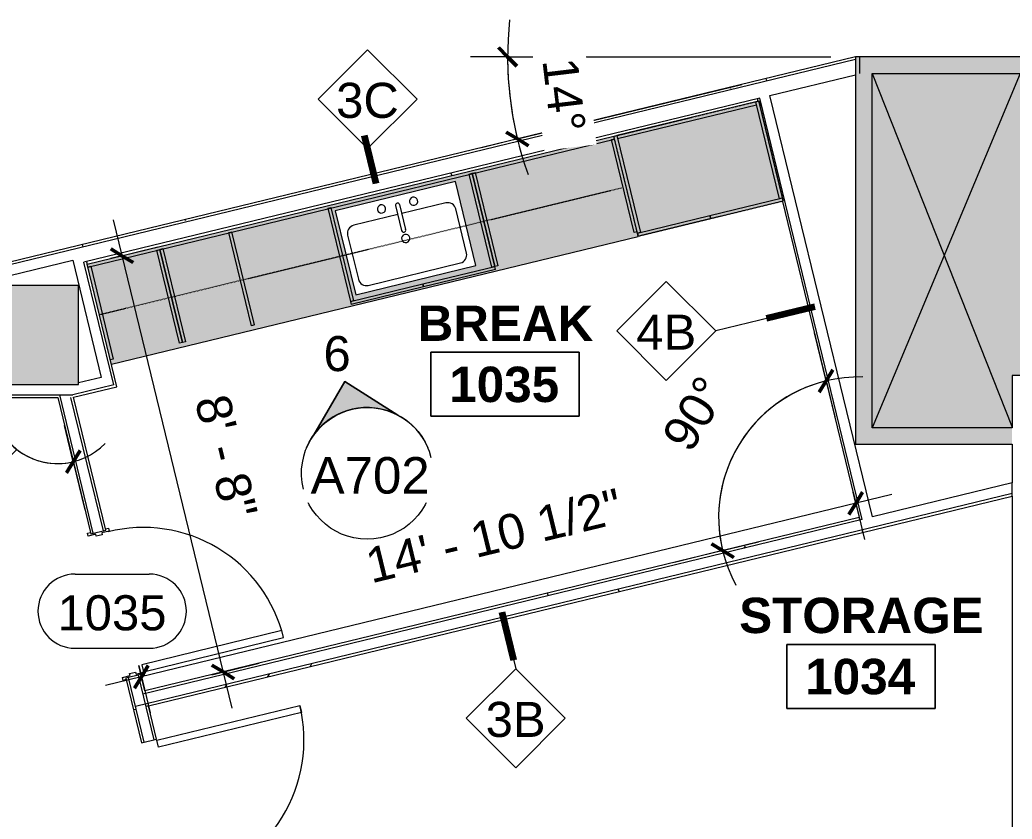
# Model space of a CAD drawing. Header units: inches. Extents: x 920 to 3811, y -644 to 2589.
# Drawn here: x 2504.2 to 2745, y 1663.5 to 1857.4 of the extents above; entities that cross this region are included whole.
import ezdxf

# ---------------------------------------------------------------- set-up
doc = ezdxf.new("R2010")
doc.units = ezdxf.units.IN
doc.header["$MEASUREMENT"] = 0
doc.linetypes.add('Dash', pattern=[0.25, 0.125, -0.125])
doc.linetypes.add('Dash 1_8_', pattern=[0.25, 0.125, -0.125])
for name, color, linetype, lineweight in [('A-ANNO-DIMS', 211, 'Continuous', 9), ('A-ANNO-DIMS-96', 211, 'Continuous', 9), ('A-AREA-IDEN', 2, 'Continuous', 9), ('A-DETL', 90, 'Continuous', 9), ('A-DETL-GENF', 92, 'Continuous', 9), ('A-DOOR', 31, 'Continuous', 13), ('A-DOOR-IDEN', 31, 'Continuous', 9), ('A-WALL', 113, 'Continuous', 13), ('A-WALL-IDEN', 211, 'Continuous', 9), ('A-WALL-PATT', 111, 'Continuous', 13), ('G-ANNO-SYMB', 111, 'Continuous', 9), ('I-WALL', 2, 'Continuous', 13), ('P-SANR-FIXT', 6, 'Continuous', 9), ('Q-CASE', 31, 'Continuous', 9), ('Q-CASE-HDLN', 31, 'Dash', 9), ('S-COLS', 52, 'Continuous', 13)]:
    doc.layers.add(name, color=color, linetype=linetype, lineweight=lineweight)
doc.styles.add('Arial', font='arial.ttf', dxfattribs={"height": 8.851796})
doc.styles.add('Swis721 Lt BT', font='swissl.ttf', dxfattribs={"height": 8.514638})
doc.styles.add('Swis721 Lt BT_B', font='', dxfattribs={"height": 8.583975})
doc.styles.get('Swis721 Lt BT_B').set_extended_font_data('Swis721 Lt BT', bold=True)
doc.dimstyles.new('OTJ_-_3_32__Linear__1_2__Tolerance', dxfattribs={"dimscale": 12, "dimtxt": 9, "dimasz": 0.375, "dimexe": 0.75, "dimexo": 0.5, "dimgap": 0.5, "dimtad": 1, "dimdec": 1, "dimrnd": 0.5, "dimzin": 3, "dimdsep": 46, "dimlunit": 4, "dimtxsty": 'Swis721 Lt BT', "dimblk1": 'OBLIQUE', "dimblk2": 'OBLIQUE', "dimsah": 1, "dimcen": 0.09, "dimdle": 0.75, "dimazin": 0, "dimtfac": 1, "dimtdec": 4, "dimtix": 1, "dimtmove": 0, "dimatfit": 3, "dimfxl": 1, "dimtvp": 1, "dimfrac": 2, "dimtolj": 1, "dimtzin": 0, "dimarcsym": 2})
doc.dimstyles.new('OTJ_-_Angular_-_3_32__Nearest_Whole_Degree_Tolerance_5', dxfattribs={"dimscale": 12, "dimtxt": 9, "dimasz": 0.375, "dimexe": 0.75, "dimexo": 0.5, "dimgap": 0.5, "dimtad": 1, "dimdec": 1, "dimrnd": 0.5, "dimzin": 3, "dimdsep": 46, "dimlunit": 4, "dimtxsty": 'Swis721 Lt BT', "dimblk1": 'OBLIQUE', "dimblk2": 'OBLIQUE', "dimsah": 1, "dimcen": 0.09, "dimdle": 0.75, "dimadec": 0, "dimazin": 2, "dimtfac": 1, "dimtdec": 4, "dimtix": 1, "dimtmove": 0, "dimatfit": 3, "dimfxl": 1, "dimtvp": 1, "dimtfill": 1, "dimfrac": 2, "dimtolj": 1, "dimtzin": 0, "dimarcsym": 2})
doc.dimstyles.new('OTJ_-_Angular_-_3_32__Nearest_Whole_Degree_Tolerance_6', dxfattribs={"dimscale": 12, "dimtxt": 9, "dimasz": 0.375, "dimexe": 0.75, "dimexo": 0.5, "dimgap": 0.5, "dimtad": 1, "dimdec": 1, "dimrnd": 0.5, "dimzin": 3, "dimdsep": 46, "dimlunit": 4, "dimtxsty": 'Swis721 Lt BT', "dimblk1": 'OBLIQUE', "dimblk2": 'OBLIQUE', "dimsah": 1, "dimcen": 0.09, "dimdle": 0.75, "dimadec": 0, "dimazin": 2, "dimtfac": 1, "dimtdec": 4, "dimtix": 1, "dimtmove": 0, "dimatfit": 3, "dimfxl": 1, "dimtvp": 1, "dimtfill": 1, "dimfrac": 2, "dimtolj": 1, "dimtzin": 0, "dimarcsym": 2})
doc.dimstyles.new('OTJ_-_Angular_-_3_32__Nearest_Whole_Degree_Tolerance_7', dxfattribs={"dimscale": 12, "dimtxt": 9, "dimasz": 0.375, "dimexe": 0.75, "dimexo": 0.5, "dimgap": 0.5, "dimtad": 1, "dimdec": 1, "dimrnd": 0.5, "dimzin": 3, "dimdsep": 46, "dimlunit": 4, "dimtxsty": 'Swis721 Lt BT', "dimblk1": 'OBLIQUE', "dimblk2": 'OBLIQUE', "dimsah": 1, "dimcen": 0.09, "dimdle": 0.75, "dimadec": 0, "dimazin": 2, "dimtfac": 1, "dimtdec": 4, "dimtix": 1, "dimtmove": 1, "dimatfit": 3, "dimfxl": 1, "dimtvp": 1, "dimtfill": 1, "dimfrac": 2, "dimtolj": 1, "dimtzin": 0, "dimarcsym": 2})
pattern_1 = [(0, (-2544.007, 0), (30.72, 7.68), [1.267, -21.773, 1.267, -21.773, -122.88]), (0, (-2544.007, 0), (30.72, 7.68), [-46.08, 1.267, -44.813, 1.267, -21.773, -53.76]), (0, (-2544.007, 0), (30.72, 7.68), [-115.2, 1.267, -14.093, 1.267, -37.133]), (120, (-2532.487, 3.84), (-22.011075, 22.7643), [1.267, -21.773, 1.267, -21.773, -122.88]), (120, (-2532.487, 3.84), (-22.011075, 22.7643), [-46.08, 1.267, -44.813, 1.267, -21.773, -53.76]), (120, (-2532.487, 3.84), (-22.011075, 22.7643), [-115.2, 1.267, -14.093, 1.267, -37.133]), (240, (-2528.647, 19.2), (-8.708925, -30.4443), [1.267, -21.773, 1.267, -21.773, -122.88]), (240, (-2528.647, 19.2), (-8.708925, -30.4443), [-46.08, 1.267, -44.813, 1.267, -21.773, -53.76]), (240, (-2528.647, 19.2), (-8.708925, -30.4443), [-115.2, 1.267, -14.093, 1.267, -37.133])]

# ---------------------------------------------------------------- blocks, each defined once
blk = doc.blocks.new('Concrete-Rectangular-Column - 24 X 24-4431928-ELEVATION 10 -')
at = {"layer": 'S-COLS'}
blk.add_hatch(color=10, dxfattribs=at).paths.add_polyline_path([(-12, -12), (12, -12), (12, 12), (-12, 12)], flags=0)
at = {"layer": 'S-COLS', "color": 8, "lineweight": 20}
for p, q in [((12, 12), (-12, 12)), ((-12, 12), (-12, -12)), ((12, -12), (12, 12)), ((-12, -12), (12, -12))]:
    blk.add_line(p, q, dxfattribs=at)
blk = doc.blocks.new('Single Flush_No Glass - 3_-0_x8_-0_-4278853-ELEVATION 10 -')
at = {"layer": 'A-DOOR'}
for p, q in [((19.74, 37.71), (19.74, 2.71)), ((21.49, 37.71), (19.74, 37.71)), ((21.49, 2.71), (21.49, 37.71)), ((19.74, 2.71), (21.49, 2.71))]:
    blk.add_line(p, q, dxfattribs=at)
at = {"layer": 'A-DOOR', "lineweight": 9}
for p, q in [((-14.38, 2.71), (-13.63, 2.71)), ((-14.38, 1.96), (-14.38, 2.71)), ((-13.63, 2.71), (-13.63, 0.84)), ((21.62, 2.71), (22.37, 2.71)), ((21.62, 0.84), (21.62, 2.71)), ((22.37, 2.71), (22.37, 1.96)), ((-13.63, 0.84), (-13.13, 0.84)), ((-13.13, 0.84), (-13.13, -0.66)), ((21.12, 0.84), (21.62, 0.84)), ((21.12, -0.66), (21.12, 0.84)), ((-14.38, -2.54), (-14.38, -1.79)), ((-13.63, -0.66), (-13.63, -2.54)), ((-13.13, -0.66), (-13.63, -0.66)), ((21.62, -0.66), (21.12, -0.66)), ((21.62, -2.54), (21.62, -0.66)), ((22.37, -1.79), (22.37, -2.54)), ((-13.63, -2.54), (-14.38, -2.54)), ((22.37, -2.54), (21.62, -2.54))]:
    blk.add_line(p, q, dxfattribs=at)
blk.add_arc((21.49, 2.71), 35, 90, 180.5, dxfattribs=at)
blk = doc.blocks.new('Double Flush_No Glass_Frameless - 6_-0_ x 8_-0_-6257677-ELEVATION 10 -')
at = {"layer": 'A-DOOR'}
for p, q in [((-30.01, -1.96), (-31.76, -1.96)), ((-31.76, -1.96), (-31.76, -37.65)), ((-30.01, -37.65), (-30.01, -1.96)), ((37.99, -1.96), (39.74, -1.96)), ((37.99, -37.65), (37.99, -1.96)), ((39.74, -1.96), (39.74, -37.65)), ((-31.76, -37.65), (-30.01, -37.65)), ((39.74, -37.65), (37.99, -37.65))]:
    blk.add_line(p, q, dxfattribs=at)
at = {"layer": 'A-DOOR', "lineweight": 9}
for centre, start, end in [((-31.76, -1.96), 270, 0.5), ((39.74, -1.96), 179.5, 270)]:
    blk.add_arc(centre, 35.69, start, end, dxfattribs=at)
blk = doc.blocks.new('Counter Top w Sink Hole - 24_ Depth-6230401-ELEVATION 10 -')
at = {"layer": 'Q-CASE'}
h = blk.add_hatch(color=50, dxfattribs=at)
h.paths.add_polyline_path([(-47.26, -25), (84.27, -25), (84.27, 0), (-47.26, 0), (-47.26, -24.91)], flags=0)
h.paths.add_polyline_path([(14.33, -22.59), (14.33, -1.59), (44.33, -1.59), (44.33, -22.59), (16.67, -22.59)], flags=0)
for p, q in [((-47.26, -0.75), (84.27, -0.75)), ((-47.26, -25), (84.27, -25))]:
    blk.add_line(p, q, dxfattribs=at)
blk = doc.blocks.new('Sink Kitchen-Single - 30_ x 21_ 2-4788675-ELEVATION 10 -')
at = {"layer": 'P-SANR-FIXT'}
for p, q in [((15.62, 10.59), (-14.38, 10.59)), ((-14.38, 10.59), (-14.38, -10.41)), ((15.62, -10.41), (15.62, 10.59)), ((0.12, 8.34), (0.12, 2.09)), ((1.12, 8.34), (1.12, 2.09)), ((0.12, 6.09), (-10.88, 6.09)), ((12.12, 6.09), (1.12, 6.09)), ((-12.88, 4.09), (-12.88, -6.91)), ((14.12, -6.91), (14.12, 4.09)), ((-10.88, -8.91), (12.12, -8.91)), ((-14.38, -10.41), (15.62, -10.41))]:
    blk.add_line(p, q, dxfattribs=at)
for centre, radius, start, end in [((-3.38, 8.34), 1, 360, 180), ((-3.38, 8.34), 1, 180, 0), ((0.62, 8.34), 0.5, 360, 180), ((4.62, 8.34), 1, 360, 180), ((4.62, 8.34), 1, 180, 360), ((-10.88, 4.09), 2, 90, 180), ((12.12, 4.09), 2, 360, 90), ((0.62, 0), 1, 360, 180), ((0.62, 0), 1, 180, 0), ((0.62, 2.09), 0.5, 180, 0), ((-10.88, -6.91), 2, 180, 270), ((12.12, -6.91), 2, 270, 0)]:
    blk.add_arc(centre, radius, start, end, dxfattribs=at)
blk = doc.blocks.new('CW Cupbd - UB 34_5_h x 24_d - 2 Doors - NO Shelf-6231095-ELEVATION 10 -')
at = {"layer": 'Q-CASE'}
for p, q in [((2, 26.36), (20, 26.36)), ((2, 26.36), (2, 25.61)), ((20, 25.61), (2, 25.61)), ((2, 25.61), (2.75, 25.61)), ((2, 2.36), (2, 25.61)), ((2.75, 25.61), (2.75, 2.36)), ((20, 25.61), (20, 26.36)), ((20, 26.36), (38, 26.36)), ((20, 26.36), (20, 25.61)), ((38, 25.61), (20, 25.61)), ((37.25, 25.61), (38, 25.61)), ((37.25, 2.36), (37.25, 25.61)), ((38, 25.61), (38, 26.36)), ((38, 2.36), (38, 25.61)), ((2.75, 2.36), (2, 2.36)), ((38, 2.36), (37.25, 2.36))]:
    blk.add_line(p, q, dxfattribs=at)
blk = doc.blocks.new('CW Drawers - UB 34_h x 24_d - 1 Drawer-6230809-ELEVATION 10 -')
at = {"layer": 'Q-CASE'}
for p, q in [((2.78, 25.61), (3.53, 25.61)), ((2.78, 2.36), (2.78, 25.61)), ((3.53, 25.61), (3.53, 2.36)), ((20.03, 25.61), (20.78, 25.61)), ((20.03, 2.36), (20.03, 25.61)), ((3.53, 2.36), (2.78, 2.36)), ((20.78, 2.36), (20.03, 2.36))]:
    blk.add_line(p, q, dxfattribs=at)
blk = doc.blocks.new('CW Cupbd - UB 34_5_h x 24_d - 2 Doors - 1 Shelf-6231107-ELEVATION 10 -')
at = {"layer": 'Q-CASE'}
for p, q in [((2, -2.36), (2.75, -2.36)), ((2, -25.61), (2, -2.36)), ((2.75, -2.36), (2.75, -25.61)), ((36.78, -2.36), (37.53, -2.36)), ((36.78, -25.61), (36.78, -2.36)), ((2.75, -25.61), (2, -25.61)), ((37.53, -25.61), (36.78, -25.61))]:
    blk.add_line(p, q, dxfattribs=at)
blk = doc.blocks.new('CW Drawers - UB 34_h x 24_d - 1 Drawer-6230833-ELEVATION 10 -')
at = {"layer": 'Q-CASE'}
for p, q in [((2.78, -2.36), (3.53, -2.36)), ((2.78, -25.61), (2.78, -2.36)), ((3.53, -2.36), (3.53, -25.61)), ((20.03, -2.36), (20.78, -2.36)), ((20.03, -25.61), (20.03, -2.36)), ((20.78, -25.61), (20.78, -2.36)), ((3.53, -25.61), (2.78, -25.61)), ((20.78, -25.61), (20.03, -25.61))]:
    blk.add_line(p, q, dxfattribs=at)
blk = doc.blocks.new('CW Cupbd Ohead - 30_h x 25_d - 2 Doors-6231426-ELEVATION 10 -')
at = {"layer": 'Q-CASE'}
for points in [[(2, -26.57), (2.75, -26.57), (2.75, -2.36), (2, -2.36), (2, -26.39)], [(2.75, -3.11), (37.46, -3.11), (37.46, -2.36), (2.75, -2.36), (2.75, -2.54)], [(37.46, -26.57), (38.21, -26.57), (38.21, -2.36), (37.46, -2.36), (37.46, -24.95)], [(2.75, -26.57), (37.46, -26.57), (37.46, -3.11), (2.75, -3.11), (2.75, -24.27)], [(2, -27.36), (20.1, -27.36), (20.1, -26.57), (2, -26.57)], [(20.1, -27.36), (38.21, -27.36), (38.21, -26.57), (20.1, -26.57)]]:
    blk.add_hatch(color=50, dxfattribs=at).paths.add_polyline_path(points, flags=0)
for p, q in [((2, -2.36), (2.75, -2.36)), ((2, -26.57), (2, -2.36)), ((2.75, -2.36), (2.75, -26.57)), ((37.46, -2.36), (2.75, -2.36)), ((37.46, -2.36), (38.21, -2.36)), ((37.46, -26.57), (37.46, -2.36)), ((38.21, -26.57), (38.21, -2.36)), ((2.75, -3.11), (37.46, -3.11)), ((2, -26.57), (20.1, -26.57)), ((2, -26.57), (2, -27.36)), ((2.75, -26.57), (2, -26.57)), ((20.1, -27.36), (2, -27.36)), ((20.1, -27.36), (20.1, -26.57)), ((20.1, -26.57), (38.21, -26.57)), ((20.1, -26.57), (20.1, -27.36)), ((38.21, -27.36), (20.1, -27.36)), ((38.21, -26.57), (37.46, -26.57)), ((38.21, -27.36), (38.21, -26.57))]:
    blk.add_line(p, q, dxfattribs=at)
at = {"layer": 'Q-CASE-HDLN'}
for p, q in [((2, -27.36), (2, -2.36)), ((2, -2.36), (38.21, -2.36)), ((38.21, -2.36), (38.21, -27.36)), ((38.21, -27.36), (2, -27.36))]:
    blk.add_line(p, q, dxfattribs=at)
blk = doc.blocks.new('Elevation - Filled Arrow 2-347888-ELEVATION 10 -')
at = {"layer": 'G-ANNO-SYMB'}
blk.add_circle((0, 0), 0.1664, dxfattribs=at)
blk = doc.blocks.new('Elevation - Filled Arrow-151867-ELEVATION 10 -')
at = {"layer": 'G-ANNO-SYMB'}
h = blk.add_hatch(color=256, dxfattribs=at)
edge = h.paths.add_edge_path(flags=0)
edge.add_line((0, 0.2393), (0.1103, 0.1247))
edge.add_arc((-0.0002, -0.0002), 0.1667, 48.498, 130.5571)
edge.add_line((-0.1085, 0.1265), (0, 0.2393))
for p, q in [((0, 0.2393), (-0.1085, 0.1265)), ((-0.1084, 0.1266), (0, 0.2393)), ((0, 0.2393), (-0.1084, 0.1266)), ((0, 0.2393), (0.11, 0.1249)), ((0.1103, 0.1247), (0, 0.2393))]:
    blk.add_line(p, q, dxfattribs=at)
blk.add_arc((-0.0002, -0.0002), 0.1667, 48.498, 130.5571, dxfattribs=at)
blk.add_ellipse((-0.0002, -0.0001), major_axis=(-0.1667, 0), ratio=0.999376, start_param=3.141593, end_param=6.283185, dxfattribs=at)
blk = doc.blocks.new('Wall Tag - 1_4_-62626-ELEVATION 10 -')
at = {"layer": 'A-WALL-IDEN'}
for p, q in [((-0.125, 0), (0, 0.125)), ((0, 0.125), (0.125, 0)), ((-0.125, 0), (0, -0.125)), ((0, -0.125), (0.125, 0))]:
    blk.add_line(p, q, dxfattribs=at)
blk = doc.blocks.new('Door Tag - Door Tag-41184-ELEVATION 10 -')
at = {"layer": 'A-DOOR-IDEN'}
for p, q in [((-0.09375, 0.09375), (0.09375, 0.09375)), ((-0.09375, -0.09375), (0.09375, -0.09375))]:
    blk.add_line(p, q, dxfattribs=at)
for centre, start, end in [((-0.09375, 0), 90, 270), ((0.09375, 0), 270, 90)]:
    blk.add_arc(centre, 0.09375, start, end, dxfattribs=at)
blk = doc.blocks.new('DIMBLOCK9-ELEVATION 10 -')
at = {"layer": 'A-ANNO-DIMS-96', "lineweight": 50}
for p, q in [((2622.56, 1848.44), (2620.31, 1850.69)), ((2622.56, 1848.44), (2624.81, 1846.19)), ((2624.94, 1828.52), (2622.22, 1830.17)), ((2624.94, 1828.52), (2627.66, 1826.86))]:
    blk.add_line(p, q, dxfattribs=at)
at = {"layer": 'A-ANNO-DIMS-96'}
for p, q in [((2622.56, 1848.44), (2613.56, 1848.44)), ((2622.56, 1848.44), (2622.56, 1848.44)), ((2622.56, 1848.44), (2700.96, 1848.44)), ((2624.94, 1828.52), (2679.38, 1841.74)), ((2624.94, 1828.52), (2616.19, 1826.39))]:
    blk.add_line(p, q, dxfattribs=at)
for start, end in [(173.8905, 199.7617), (180, 193.6522)]:
    blk.add_arc((2706.96, 1848.44), 84.4, start, end, dxfattribs=at)
at = {"layer": 'A-ANNO-DIMS-96', "color": 0, "insert": (2639.43, 1848.63), "char_height": 8.515, "width": 19.7143, "attachment_point": 1, "rotation": 276.8261, "line_spacing_factor": 1.00667, "style": 'Swis721 Lt BT', "bg_fill": 3, "box_fill_scale": 1.25, "bg_fill_color": 0, "bg_fill_transparency": 0}
blk.add_mtext('14°', dxfattribs=at)
blk = doc.blocks.new('_Oblique')
at = {"color": 0, "linetype": 'ByBlock', "lineweight": -2}
blk.add_line((-0.5, -0.5), (0.5, 0.5), dxfattribs=at)
blk = doc.blocks.new('DIMBLOCK10-ELEVATION 10 -')
at = {"layer": 'A-ANNO-DIMS-96'}
for p, q in [((2699.8, 1769.83), (2696.97, 1781.49)), ((2699.8, 1769.83), (2699.8, 1769.83)), ((2699.8, 1769.83), (2701.93, 1761.09)), ((2674.71, 1728.65), (2663.05, 1725.81)), ((2674.71, 1728.65), (2683.46, 1730.77))]:
    blk.add_line(p, q, dxfattribs=at)
at = {"layer": 'A-ANNO-DIMS-96', "lineweight": 50}
for p, q in [((2699.8, 1769.83), (2701.46, 1772.55)), ((2699.8, 1769.83), (2698.15, 1767.12)), ((2674.71, 1728.65), (2672, 1730.3)), ((2674.71, 1728.65), (2677.43, 1726.99))]:
    blk.add_line(p, q, dxfattribs=at)
at = {"layer": 'A-ANNO-DIMS-96'}
for start, end in [(88.5314, 208.7729), (103.6522, 193.6522)]:
    blk.add_arc((2707.85, 1736.69), 34.1, start, end, dxfattribs=at)
at = {"layer": 'A-ANNO-DIMS-96', "color": 0, "insert": (2659.62, 1756.46), "char_height": 8.515, "width": 19.7143, "attachment_point": 1, "rotation": 58.6522, "line_spacing_factor": 1.00667, "style": 'Swis721 Lt BT', "bg_fill": 3, "box_fill_scale": 1.25, "bg_fill_color": 0, "bg_fill_transparency": 0}
blk.add_mtext('90°', dxfattribs=at)
blk = doc.blocks.new('DIMBLOCK11-ELEVATION 10 -')
at = {"layer": 'A-ANNO-DIMS-96', "lineweight": 50}
for p, q in [((2497.37, 1765.81), (2495.12, 1768.06)), ((2497.37, 1765.81), (2499.62, 1763.56)), ((2517.19, 1750.23), (2518.85, 1752.95)), ((2517.19, 1750.23), (2515.53, 1747.51))]:
    blk.add_line(p, q, dxfattribs=at)
at = {"layer": 'A-ANNO-DIMS-96'}
for p, q in [((2497.37, 1765.81), (2485.37, 1765.81)), ((2497.37, 1765.81), (2497.37, 1765.81)), ((2497.37, 1765.81), (2506.37, 1765.81)), ((2517.19, 1750.23), (2515.07, 1758.98)), ((2517.19, 1750.23), (2520.02, 1738.57))]:
    blk.add_line(p, q, dxfattribs=at)
for start, end in [(147.8452, 315.807), (180, 283.6522)]:
    blk.add_arc((2513.41, 1765.81), 16.04, start, end, dxfattribs=at)
blk.add_ellipse((2492.45, 1761.89), major_axis=(-11.04, 8.68), ratio=0.744322, start_param=1.570796, end_param=3.141593, dxfattribs=at)
at = {"layer": 'A-ANNO-DIMS-96', "color": 0, "insert": (2470.74, 1771.03), "char_height": 8.515, "width": 27.2571, "attachment_point": 1, "rotation": 321.8261, "line_spacing_factor": 1.00667, "style": 'Swis721 Lt BT', "bg_fill": 3, "box_fill_scale": 1.25, "bg_fill_color": 0, "bg_fill_transparency": 0}
blk.add_mtext('104°', dxfattribs=at)
blk = doc.blocks.new('DIMBLOCK41-ELEVATION 10 -')
at = {"layer": 'A-ANNO-DIMS-96'}
for p, q in [((2715.77, 1742.24), (2524.98, 1695.9)), ((2706.36, 1742.86), (2709.14, 1731.37)), ((2707.02, 1740.12), (2706.36, 1742.86)), ((2533.06, 1700.77), (2535.85, 1689.28)), ((2533.73, 1698.03), (2533.06, 1700.77))]:
    blk.add_line(p, q, dxfattribs=at)
at = {"layer": 'A-ANNO-DIMS-96', "lineweight": 50}
for p, q in [((2707.02, 1740.12), (2708.68, 1742.84)), ((2707.02, 1740.12), (2705.37, 1737.4)), ((2533.73, 1698.03), (2535.38, 1700.75)), ((2533.73, 1698.03), (2532.07, 1695.31))]:
    blk.add_line(p, q, dxfattribs=at)
at = {"layer": 'A-ANNO-DIMS-96', "color": 0, "insert": (2587.47, 1728.96), "char_height": 8.5146, "width": 71.1429, "attachment_point": 1, "rotation": 13.6522, "line_spacing_factor": 1.00667, "style": 'Swis721 Lt BT'}
blk.add_mtext('14\' - 10 1/2"', dxfattribs=at)
blk = doc.blocks.new('DIMBLOCK42-ELEVATION 10 -')
at = {"layer": 'A-ANNO-DIMS-96'}
for p, q in [((2526.87, 1808.94), (2555.64, 1690.46)), ((2526.25, 1799.53), (2537.74, 1802.32)), ((2528.99, 1800.2), (2526.25, 1799.53)), ((2550.78, 1698.54), (2562.27, 1701.33)), ((2553.52, 1699.21), (2550.78, 1698.54))]:
    blk.add_line(p, q, dxfattribs=at)
at = {"layer": 'A-ANNO-DIMS-96', "lineweight": 50}
for p, q in [((2528.99, 1800.2), (2526.27, 1801.85)), ((2528.99, 1800.2), (2531.71, 1798.54)), ((2553.52, 1699.21), (2550.8, 1700.86)), ((2553.52, 1699.21), (2556.24, 1697.55))]:
    blk.add_line(p, q, dxfattribs=at)
at = {"layer": 'A-ANNO-DIMS-96', "color": 0, "insert": (2554.88, 1767.2), "char_height": 8.515, "width": 33.0857, "attachment_point": 1, "rotation": 283.6522, "line_spacing_factor": 1.00667, "style": 'Swis721 Lt BT'}
blk.add_mtext('8\' - 8"', dxfattribs=at)
blk = doc.blocks.new('OTJ_ Room Tag - Room Name _ Number-360227-ELEVATION 10 -')
at = {"layer": 'A-AREA-IDEN'}
for p, q in [((-0.1881, -0.1636), (-0.1881, -0.0018)), ((-0.1881, -0.0018), (0.1869, -0.0018)), ((0.1869, -0.0018), (-0.1881, -0.0018)), ((-0.1881, -0.0018), (-0.1881, -0.1636)), ((0.1869, -0.0018), (0.1869, -0.1636)), ((0.1869, -0.1636), (0.1869, -0.0018)), ((0.1869, -0.1636), (-0.1881, -0.1636)), ((-0.1881, -0.1636), (0.1869, -0.1636))]:
    blk.add_line(p, q, dxfattribs=at)

msp = doc.modelspace()

# ---------------------------------------------------------------- hatches: boundary and pattern name
at = {"layer": 'A-DETL-GENF'}
h = msp.add_hatch(color=9, dxfattribs=at)
h.paths.add_polyline_path([(3120.85, 1619.44), (3267.22, 1619.44), (3267.22, 1628.28), (3120.85, 1628.28)], flags=0)
h.paths.add_polyline_path([(2922.86, 1848.44), (2867.38, 1848.44), (2867.38, 1848), (2913.49, 1848.37)], flags=0)
h.paths.add_polyline_path([(3116.85, 1619.44), (3116.85, 1844.44), (3090.16, 1844.44), (3090.16, 1848.44), (3086.47, 1848.44), (3086.47, 1844.44), (3078.35, 1844.44), (3078.35, 1848.44), (3074.66, 1848.44), (3074.66, 1844.44), (3017.21, 1844.44), (3017.21, 1848.44), (3011.14, 1848.44), (3011.14, 1844.44), (3001.13, 1844.44), (3001.12, 1848.44), (2995.06, 1848.44), (2995.06, 1844.44), (2938.35, 1844.44), (2938.35, 1848.44), (2932.27, 1848.44), (2932.27, 1844.44), (2929.34, 1844.44), (2929.34, 1848.44), (2922.86, 1848.44), (2922.86, 1844.44), (2913.23, 1844.45), (2913.48, 1844.51), (2867.38, 1844.88), (2867.38, 1844.44), (2864.45, 1844.44), (2864.45, 1844.9), (2827.96, 1845.19), (2827.96, 1847.69), (2864.45, 1847.98), (2864.45, 1848.44), (2707.96, 1848.44), (2710.96, 1844.44), (2710.96, 1758.44), (2744.96, 1758.44), (2744.96, 1771.17), (2746.93, 1771.17), (2746.93, 1844.44), (2750.93, 1844.44), (2750.93, 1793.53), (2762.01, 1793.53), (2762.01, 1844.44), (2766.01, 1844.44), (2766.01, 1793.53), (2871.81, 1793.53), (2871.81, 1794.28), (2872.56, 1794.28), (2872.56, 1792.4), (2873.06, 1792.4), (2873.06, 1790.65), (2872.56, 1790.65), (2872.56, 1788.78), (2871.81, 1788.78), (2871.81, 1789.53), (2869.11, 1789.53), (2869.11, 1783.15), (2869.86, 1783.15), (2869.86, 1782.4), (2867.99, 1782.4), (2867.99, 1781.9), (2866.24, 1781.9), (2866.24, 1782.4), (2864.36, 1782.4), (2864.36, 1783.15), (2865.11, 1783.15), (2865.11, 1789.53), (2820.88, 1789.53), (2820.88, 1746.02), (2865.11, 1746.02), (2865.11, 1752.4), (2864.36, 1752.4), (2864.36, 1753.15), (2866.24, 1753.15), (2866.24, 1753.65), (2867.99, 1753.65), (2867.99, 1753.15), (2869.86, 1753.15), (2869.86, 1752.4), (2869.11, 1752.4), (2869.11, 1742.02), (2816.88, 1742.02), (2816.88, 1767.17), (2748.96, 1767.17), (2748.96, 1632.28), (2909.18, 1632.28), (2909.17, 1789.53), (2908.56, 1789.53), (2908.56, 1788.78), (2907.81, 1788.78), (2907.81, 1790.65), (2907.31, 1790.65), (2907.31, 1792.4), (2907.81, 1792.4), (2907.81, 1794.28), (2908.56, 1794.28), (2908.56, 1793.53), (2909.17, 1793.53), (2909.17, 1805.06), (2908.43, 1805.06), (2908.43, 1805.81), (2910.31, 1805.81), (2910.31, 1806.31), (2912.06, 1806.31), (2912.06, 1805.81), (2913.93, 1805.81), (2913.93, 1805.06), (2913.18, 1805.06), (2913.18, 1796.44), (2934.7, 1796.44), (2934.7, 1770.84), (2913.18, 1770.84), (2913.18, 1619.44), (3049.78, 1619.44), (3049.78, 1844.39), (3053.78, 1844.39), (3053.78, 1619.44), (3098.58, 1619.44)], flags=0)
h.paths.add_polyline_path([(2909.18, 1619.44), (2909.18, 1628.28), (2748.96, 1628.28), (2748.96, 1619.44), (2907.96, 1619.44)], flags=0)
h.paths.add_polyline_path([(3217.22, 1844.44), (3218.7, 1844.46), (3218.39, 1844.77), (3226.99, 1845.94), (3217.22, 1845.94), (3217.22, 1844.61)], flags=0)
h.paths.add_polyline_path([(3188.91, 1632.28), (3267.22, 1632.28), (3267.22, 1765.61), (3165.67, 1765.61), (3165.67, 1736.53), (3161.67, 1736.53), (3161.67, 1789.53), (3159.63, 1789.53), (3159.63, 1788.78), (3158.88, 1788.78), (3158.88, 1790.65), (3158.38, 1790.65), (3158.38, 1792.4), (3158.88, 1792.4), (3158.88, 1794.28), (3159.63, 1794.28), (3159.63, 1793.53), (3217.22, 1793.53), (3217.22, 1798.15), (3216.47, 1798.15), (3216.47, 1798.9), (3218.35, 1798.9), (3218.35, 1799.4), (3220.1, 1799.4), (3220.1, 1798.9), (3221.97, 1798.9), (3221.97, 1798.15), (3221.22, 1798.15), (3221.22, 1793.53), (3264.76, 1793.53), (3264.76, 1769.61), (3264.94, 1769.61), (3264.94, 1793.53), (3271.44, 1793.53), (3271.44, 1769.61), (3275.22, 1769.61), (3275.22, 1720.44), (3330.22, 1720.44), (3330.22, 1841.94), (3221.22, 1841.94), (3221.25, 1834.9), (3221.97, 1834.9), (3221.97, 1834.15), (3220.1, 1834.15), (3220.1, 1833.65), (3218.35, 1833.65), (3218.35, 1834.15), (3216.47, 1834.15), (3216.47, 1834.9), (3217.22, 1834.9), (3217.22, 1844.44), (3179.22, 1844.44), (3179.22, 1845.19), (3168.43, 1845.05), (3168.43, 1844.54), (3160.93, 1844.52), (3160.93, 1844.95), (3134.93, 1844.62), (3134.93, 1844.47), (3120.85, 1844.44), (3120.85, 1793.53), (3122.88, 1793.53), (3122.88, 1794.28), (3123.63, 1794.28), (3123.63, 1792.4), (3124.13, 1792.4), (3124.13, 1790.65), (3123.63, 1790.65), (3123.63, 1788.78), (3122.88, 1788.78), (3122.88, 1789.53), (3120.85, 1789.53), (3120.85, 1632.28)], flags=0)
h.paths.add_polyline_path([(3241.83, 1769.61), (3241.83, 1789.53), (3165.67, 1789.53), (3165.67, 1769.61), (3233, 1769.61)], flags=0)
h.paths.add_polyline_path([(2770.54, 1771.17), (2816.88, 1771.17), (2816.88, 1789.53), (2770.54, 1789.53)], flags=0)
h.paths.add_polyline_path([(2910.31, 1840.56), (2910.31, 1841.06), (2908.43, 1841.06), (2908.43, 1841.81), (2909.18, 1841.81), (2909.18, 1844.44), (2913.18, 1844.44), (2913.18, 1841.81), (2913.93, 1841.81), (2913.93, 1841.06), (2912.06, 1841.06), (2912.06, 1840.56), (2910.56, 1840.56)], flags=0)
h.paths.add_polyline_path([(2746.93, 1844.44), (2734.87, 1845.65), (2785.54, 1848.2)], flags=0)
at = {"layer": 'A-WALL-PATT', "lineweight": 9}
h = msp.add_hatch(color=7, dxfattribs=at)
h.paths.add_polyline_path([(2746.93, 1844.44), (2785.54, 1848.2), (2734.87, 1845.65)], flags=0)
h.paths.add_polyline_path([(2706.96, 1844.44), (2710.96, 1844.44), (2707.96, 1848.44), (2706.96, 1848.44), (2706.96, 1847.8)], flags=0)
for points in [[(2710.96, 1754.44), (2710.96, 1844.44), (2706.96, 1844.44), (2706.96, 1754.44), (2708.74, 1754.44)], [(2710.96, 1754.44), (2744.96, 1754.44), (2744.96, 1758.44), (2710.96, 1758.44)]]:
    msp.add_hatch(color=7, dxfattribs=at).paths.add_polyline_path(points, flags=0)
h = msp.add_hatch(dxfattribs=at)
h.set_pattern_fill('FP_2', color=256, style=0, pattern_type=2)
h.set_pattern_definition(pattern_1)
h.paths.add_polyline_path([(2519.52, 1802.27), (2685.36, 1842.55), (2685.21, 1843.16), (2519.38, 1802.88)], flags=0)
h = msp.add_hatch(dxfattribs=at)
h.set_pattern_fill('FP_2', color=256, style=0, pattern_type=2)
h.set_pattern_definition(pattern_1)
h.paths.add_polyline_path([(2520.53, 1798.14), (2683.32, 1837.68), (2683.18, 1838.29), (2520.38, 1798.75)], flags=0)
h = msp.add_hatch(dxfattribs=at)
h.set_pattern_fill('FP_2', color=256, style=0, pattern_type=2)
h.set_pattern_definition(pattern_1)
h.paths.add_polyline_path([(2534.71, 1694), (2708, 1736.09), (2707.85, 1736.69), (2534.56, 1694.6)], flags=0)
h = msp.add_hatch(dxfattribs=at)
h.set_pattern_fill('FP_2', color=256, style=0, pattern_type=2)
h.set_pattern_definition(pattern_1)
h.paths.add_polyline_path([(2534.84, 1690.81), (2708.74, 1733.05), (2708.59, 1733.66), (2534.69, 1691.42), (2534.8, 1690.96)], flags=0)

# ---------------------------------------------------------------- linework, layer by layer
at = {"layer": 'A-DETL', "color": 55, "lineweight": 13}
for p, q in [((2746.93, 1844.44), (2710.96, 1758.44)), ((2710.96, 1844.44), (2744.96, 1758.57))]:
    msp.add_line(p, q, dxfattribs=at)
at = {"layer": 'A-DETL', "linetype": 'Dash 1_8_'}
msp.add_line((2523.5, 1785.9), (2650.15, 1816.67), dxfattribs=at)
at = {"layer": 'A-WALL'}
for p, q in [((2706.96, 1847.8), (2491.95, 1795.57)), ((2707.96, 1848.44), (2707.96, 1844.44)), ((2685.21, 1843.16), (2685.36, 1842.55)), ((2683.78, 1838.44), (2519.77, 1798.6)), ((2683.32, 1837.68), (2683.18, 1838.29)), ((2708.61, 1736.23), (2683.78, 1838.44)), ((2519.38, 1802.88), (2519.52, 1802.27)), ((2527, 1768.86), (2519.77, 1798.6)), ((2520.38, 1798.75), (2520.53, 1798.14)), ((2527, 1768.86), (2517.05, 1766.44)), ((2491.95, 1766.44), (2517.05, 1766.44)), ((2522.05, 1732.86), (2513.9, 1766.44)), ((2516.5, 1766.31), (2516.47, 1766.44)), ((2524.48, 1733.45), (2516.62, 1765.81)), ((2744.96, 1741.85), (2744.96, 1745.06)), ((2744.96, 1742.49), (2532.26, 1690.83)), ((2708.61, 1736.23), (2534.1, 1693.85)), ((2708, 1736.09), (2707.85, 1736.69)), ((2708.74, 1733.05), (2708.59, 1733.66)), ((2534.37, 1682.16), (2530.55, 1697.87)), ((2536.8, 1682.75), (2532.98, 1698.46)), ((2534.56, 1694.6), (2534.71, 1694)), ((2531.8, 1690.07), (2532.41, 1690.22)), ((2535.45, 1690.96), (2534.84, 1690.81))]:
    msp.add_line(p, q, dxfattribs=at)
at = {"layer": 'A-WALL', "color": 8, "lineweight": 20}
for p, q in [((2787.96, 1848.44), (2706.96, 1848.44)), ((2706.96, 1844.44), (2706.96, 1754.44)), ((2710.96, 1844.44), (2746.93, 1844.44)), ((2710.96, 1758.44), (2710.96, 1844.44)), ((2746.93, 1771.17), (2744.96, 1771.17)), ((2744.96, 1771.17), (2744.96, 1758.44)), ((2744.96, 1758.44), (2710.96, 1758.44)), ((2706.96, 1754.44), (2744.96, 1754.44)), ((2744.96, 1754.44), (2744.96, 1745.06)), ((2744.96, 1741.85), (2744.96, 1615.44))]:
    msp.add_line(p, q, dxfattribs=at)
at = {"layer": 'A-WALL', "color": 55}
msp.add_line((2706.96, 1848.44), (2706.96, 1844.44), dxfattribs=at)
at = {"layer": 'A-WALL-IDEN', "lineweight": 90}
for p, q in [((2590.66, 1817.68), (2587.82, 1829.34)), ((2697.05, 1787.77), (2685.39, 1784.94)), ((2621.19, 1713.72), (2624.02, 1702.05))]:
    msp.add_line(p, q, dxfattribs=at)
at = {"layer": 'A-WALL-IDEN'}
for p, q in [((2590.66, 1817.68), (2588.59, 1826.18)), ((2697.05, 1787.77), (2673.06, 1781.94)), ((2621.19, 1713.72), (2624.52, 1699.99))]:
    msp.add_line(p, q, dxfattribs=at)
at = {"layer": 'I-WALL'}
for p, q in [((2706.96, 1848.44), (2491.33, 1796.06)), ((2686.21, 1839.03), (2706.96, 1844.07)), ((2711.04, 1736.82), (2686.21, 1839.03)), ((2520.53, 1798.14), (2648.34, 1829.18)), ((2689.22, 1813.39), (2707.85, 1736.69)), ((2494.45, 1793.61), (2517.08, 1799.1)), ((2517.08, 1799.1), (2523.98, 1770.69)), ((2527.75, 1768.4), (2520.53, 1798.14)), ((2523.98, 1770.69), (2518.45, 1769.35)), ((2517.26, 1765.85), (2527.75, 1768.4)), ((2491.33, 1765.81), (2513.41, 1765.81)), ((2513.41, 1765.81), (2521.45, 1732.71)), ((2525.09, 1733.6), (2517.26, 1765.85)), ((2744.96, 1745.06), (2711.04, 1736.82)), ((2535.45, 1690.96), (2744.96, 1741.85)), ((2707.85, 1736.69), (2534.56, 1694.6)), ((2521.45, 1732.71), (2525.09, 1733.6)), ((2533.59, 1698.61), (2529.94, 1697.73)), ((2529.94, 1697.73), (2533.76, 1682.01)), ((2534.56, 1694.6), (2533.59, 1698.61)), ((2537.4, 1682.89), (2535.45, 1690.96)), ((2533.76, 1682.01), (2537.4, 1682.89))]:
    msp.add_line(p, q, dxfattribs=at)

# ---------------------------------------------------------------- block references
at = {"layer": 'A-AREA-IDEN', "xscale": 95.99999999999994, "yscale": 95.99999999999994, "zscale": 95.99999999999994}
for p in [(2622.01, 1776.97), (2708.37, 1706.09)]:
    msp.add_blockref('OTJ_ Room Tag - Room Name _ Number-360227-ELEVATION 10 -', p, dxfattribs=at)
at = {"layer": 'A-DOOR'}
for name, p, rotation in [('Single Flush_No Glass - 3_-0_x8_-0_-4278853-ELEVATION 10 -', (2526.49, 1719.52), 283.6521833415355), ('Double Flush_No Glass_Frameless - 6_-0_ x 8_-0_-6257677-ELEVATION 10 -', (2544.94, 1643.57), 103.6521833415356)]:
    msp.add_blockref(name, p, dxfattribs=dict(at, rotation=rotation))
at = {"layer": 'A-DOOR-IDEN', "xscale": 95.99999999999994, "yscale": 95.99999999999994, "zscale": 95.99999999999994}
msp.add_blockref('Door Tag - Door Tag-41184-ELEVATION 10 -', (2526.62, 1713.96), dxfattribs=at)
at = {"layer": 'A-WALL-IDEN', "xscale": 95.99999999999994, "yscale": 95.99999999999994, "zscale": 95.99999999999994}
for p in [(2588.59, 1838.18), (2661.06, 1781.94), (2624.52, 1687.99)]:
    msp.add_blockref('Wall Tag - 1_4_-62626-ELEVATION 10 -', p, dxfattribs=at)
at = {"layer": 'G-ANNO-SYMB', "xscale": 95.99999999999994, "yscale": 95.99999999999994, "zscale": 95.99999999999994, "rotation": 13.65218334153497}
msp.add_blockref('Elevation - Filled Arrow 2-347888-ELEVATION 10 -', (2588.5, 1747.38), dxfattribs=at)
at = {"layer": 'P-SANR-FIXT', "rotation": 13.65218334153518}
msp.add_blockref('Sink Kitchen-Single - 30_ x 21_ 2-4788675-ELEVATION 10 -', (2597.23, 1804.23), dxfattribs=at)
at = {"layer": 'Q-CASE'}
for name, p, rotation in [('CW Cupbd Ohead - 30_h x 25_d - 2 Doors-6231426-ELEVATION 10 -', (2645.84, 1831.01), 13.6521833415341), ('Counter Top w Sink Hole - 24_ Depth-6230401-ELEVATION 10 -', (2566.45, 1809.3), 13.65218334153507), ('CW Cupbd - UB 34_5_h x 24_d - 2 Doors - 1 Shelf-6231107-ELEVATION 10 -', (2611.47, 1822.02), 13.65218334153461), ('CW Cupbd - UB 34_5_h x 24_d - 2 Doors - NO Shelf-6231095-ELEVATION 10 -', (2615.34, 1822.96), 193.652183341535), ('CW Drawers - UB 34_h x 24_d - 1 Drawer-6230833-ELEVATION 10 -', (2534.91, 1803.38), 13.65218334153545), ('CW Drawers - UB 34_h x 24_d - 1 Drawer-6230809-ELEVATION 10 -', (2540.32, 1804.69), 193.6521833415345)]:
    msp.add_blockref(name, p, dxfattribs=dict(at, rotation=rotation))
at = {"layer": 'S-COLS', "color": 55}
msp.add_blockref('Concrete-Rectangular-Column - 24 X 24-4431928-ELEVATION 10 -', (2506.45, 1780.94), dxfattribs=at)

# ---------------------------------------------------------------- texts
at = {"layer": 'A-AREA-IDEN', "char_height": 8.584, "attachment_point": 2, "line_spacing_factor": 0.998538, "style": 'Swis721 Lt BT_B'}
for s, insert, width in [('BREAK', (2622.02, 1788.11), 45.252), ('1035', (2621.73, 1773.28), 30.672), ('STORAGE', (2708.38, 1717.23), 65.016), ('1034', (2708.09, 1702.4), 30.672)]:
    msp.add_mtext(s, dxfattribs=dict(at, insert=insert, width=width))
at = {"layer": 'A-DOOR-IDEN', "insert": (2526.58, 1717.83), "char_height": 8.515, "width": 30.24, "attachment_point": 2, "line_spacing_factor": 1.00667, "style": 'Swis721 Lt BT'}
msp.add_mtext('1035', dxfattribs=at)
at = {"layer": 'A-WALL-IDEN', "char_height": 8.515, "attachment_point": 2, "line_spacing_factor": 1.00667, "style": 'Swis721 Lt BT'}
for s, insert, width in [('3C', (2588.56, 1842.15), 17.496), ('4B', (2661.04, 1785.91), 16.632), ('3B', (2624.5, 1691.96), 16.632)]:
    msp.add_mtext(s, dxfattribs=dict(at, insert=insert, width=width))

# ---------------------------------------------------------------- dimensions: what is measured, and where the dimension line sits
at = {"layer": 'A-ANNO-DIMS'}
dim = msp.add_linear_dim(base=(2553.52, 1699.21), p1=(2532.08, 1800.95), p2=(2556.61, 1699.96), angle=283.6522, dimstyle='OTJ_-_3_32__Linear__1_2__Tolerance', override={"dimpost": '<>', "dimfxl": 103.923307}, dxfattribs=at)
dim.commit()
dim.dimension.update_dxf_attribs({"geometry": 'DIMBLOCK42-ELEVATION 10 -', "text_midpoint": (2551.34, 1752.15)})

# ---------------------------------------------------------------- next in the draw order: texts
at = {"layer": 'G-ANNO-SYMB', "insert": (2589.21, 1751.34), "char_height": 8.852, "width": 34.452, "attachment_point": 2, "line_spacing_factor": 0.938532, "style": 'Arial', "bg_fill": 3, "box_fill_scale": 1.25, "bg_fill_color": 0, "bg_fill_transparency": 0}
msp.add_mtext('A702', dxfattribs=at)

# ---------------------------------------------------------------- next in the draw order: dimensions: what is measured, and where the dimension line sits
at = {"layer": 'A-ANNO-DIMS'}
for base, center, p1, p2, dimstyle, override, picture, middle in [((2623.61789559, 1835.08802844), (2706.95878988, 1848.4391148), (2706.95878987, 1848.4391148), (2685.20983691, 1843.15651704), 'OTJ_-_Angular_-_3_32__Nearest_Whole_Degree_Tolerance_5', {"dimpost": '<>', "dimfxl": 22.381305}, 'DIMBLOCK9-ELEVATION 10 -', (2633.33814007, 1839.62657885)), ((2684.31, 1761.37), (2707.85, 1736.69), (2695.55, 1787.33), (2657.22, 1724.4), 'OTJ_-_Angular_-_3_32__Nearest_Whole_Degree_Tolerance_6', {"dimpost": '<>', "dimfxl": 73.684719}, 'DIMBLOCK10-ELEVATION 10 -', (2669.87, 1759.83))]:
    dim = msp.add_angular_dim_3p(base=base, center=center, p1=p1, p2=p2, dimstyle=dimstyle, override=override, dxfattribs=at)
    dim.commit()
    dim.dimension.update_dxf_attribs({"geometry": picture, "text_midpoint": middle})
dim = msp.add_angular_dim_3p(base=(2507.68, 1750.83), center=(2513.41, 1765.81), p1=(2479.37, 1765.81), p2=(2521.44, 1732.74), dimstyle='OTJ_-_Angular_-_3_32__Nearest_Whole_Degree_Tolerance_7', override={"dimpost": '<>', "dimfxl": 53.515383}, dxfattribs=at)
dim.commit()
dim.dimension.update_dxf_attribs({"geometry": 'DIMBLOCK11-ELEVATION 10 -', "text_midpoint": (2477.95, 1758.15), "dimtype": 165, "text_rotation": 321.8261})

# ---------------------------------------------------------------- next in the draw order: block references
at = {"layer": 'G-ANNO-SYMB', "xscale": 95.99999999999994, "yscale": 95.99999999999994, "zscale": 95.99999999999994, "rotation": 13.65218334153497}
msp.add_blockref('Elevation - Filled Arrow-151867-ELEVATION 10 -', (2588.5, 1747.38), dxfattribs=at)

# ---------------------------------------------------------------- next in the draw order: dimensions: what is measured, and where the dimension line sits
at = {"layer": 'A-ANNO-DIMS'}
dim = msp.add_linear_dim(base=(2533.73, 1698.03), p1=(2707.77, 1737.03), p2=(2534.48, 1694.94), angle=13.6522, dimstyle='OTJ_-_3_32__Linear__1_2__Tolerance', override={"dimpost": '<>', "dimfxl": 178.330509}, dxfattribs=at)
dim.commit()
dim.dimension.update_dxf_attribs({"geometry": 'DIMBLOCK41-ELEVATION 10 -', "text_midpoint": (2617.81, 1729.63)})

# ---------------------------------------------------------------- next in the draw order: texts
at = {"layer": 'G-ANNO-SYMB', "insert": (2581.19, 1780.71), "char_height": 8.51, "width": 7.56, "attachment_point": 2, "line_spacing_factor": 1.00667, "style": 'Swis721 Lt BT', "bg_fill": 3, "box_fill_scale": 1.25, "bg_fill_color": 0, "bg_fill_transparency": 0}
msp.add_mtext('6', dxfattribs=at)

doc.saveas('drawing.dxf')
